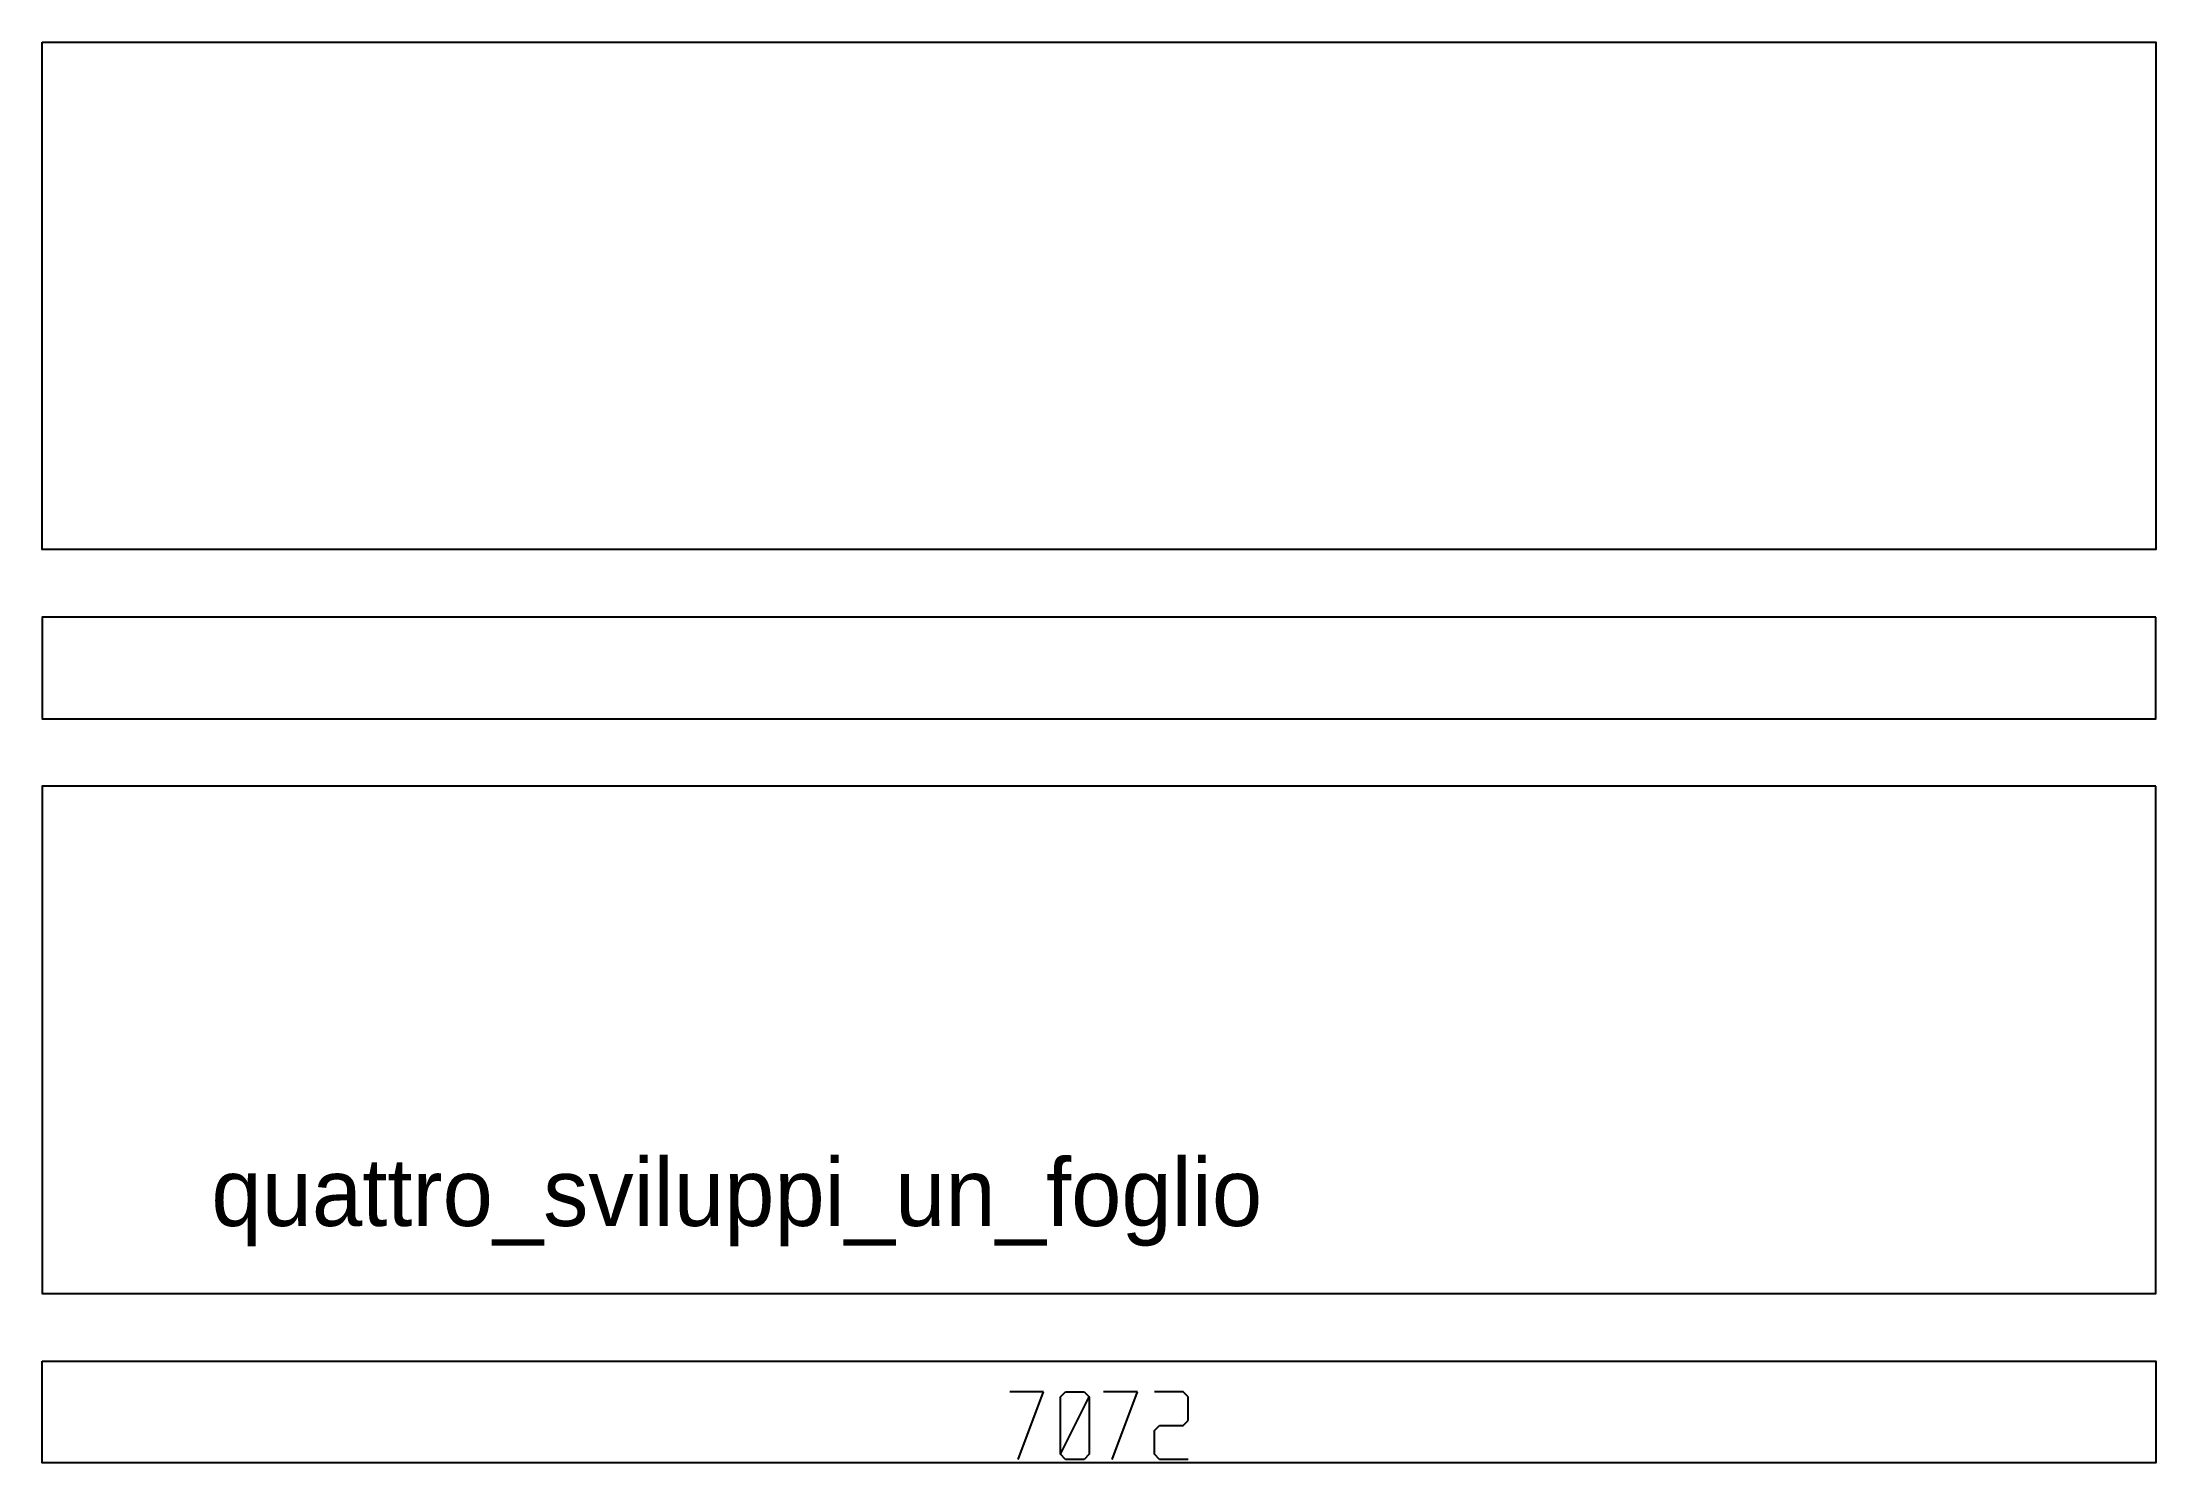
# Model space of a CAD drawing. Header units: millimetres. Extents: x 0 to 625, y 0 to 420.
import ezdxf

# ---------------------------------------------------------------- set-up
doc = ezdxf.new("R2010")
doc.units = ezdxf.units.MM
doc.header["$MEASUREMENT"] = 0
doc.layers.add('OuterContours', color=7, linetype='Continuous')
doc.layers.add('Signature', color=7, linetype='Continuous')

msp = doc.modelspace()

# ---------------------------------------------------------------- linework, layer by layer
at = {"layer": 'MARK'}
for p, q in [((296.124, 21), (286.124, 21)), ((288.624, 1), (296.124, 21)), ((301.124, 19.5), (302.624, 21)), ((301.124, 2.5), (301.124, 19.5)), ((301.124, 2.5), (309.624, 19.5)), ((302.624, 21), (308.124, 21)), ((308.124, 21), (309.624, 19.5)), ((309.624, 19.5), (309.624, 2.5)), ((323.874, 21), (313.874, 21)), ((316.374, 1), (323.874, 21)), ((337.374, 21), (328.874, 21)), ((338.874, 19.5), (337.374, 21)), ((338.874, 12.5), (338.874, 19.5)), ((337.374, 11), (338.874, 12.5)), ((328.874, 9.5), (330.374, 11)), ((328.874, 2.5), (328.874, 9.5)), ((330.374, 11), (337.374, 11)), ((302.624, 1), (301.124, 2.5)), ((308.124, 1), (302.624, 1)), ((309.624, 2.5), (308.124, 1)), ((330.374, 1), (328.874, 2.5)), ((338.874, 1), (330.374, 1))]:
    msp.add_line(p, q, dxfattribs=at)
at = {"layer": 'OuterContours', "color": 0, "linetype": 'Continuous'}
for points in [[(0, 420), (624.998, 420), (624.998, 270), (0, 270)], [(624.998, 250), (0, 250), (0, 220), (624.998, 220)], [(624.998, 200), (0, 200), (0, 50), (624.998, 50)], [(0, 30), (624.998, 30), (624.998, 0), (0, 0)]]:
    msp.add_lwpolyline(points, close=True, dxfattribs=at)

# ---------------------------------------------------------------- texts
at = {"layer": 'Signature', "color": 0, "linetype": 'Continuous'}
msp.add_text('quattro_sviluppi_un_foglio', height=20, dxfattribs=at).set_placement((50, 70))

doc.saveas('drawing.dxf')
